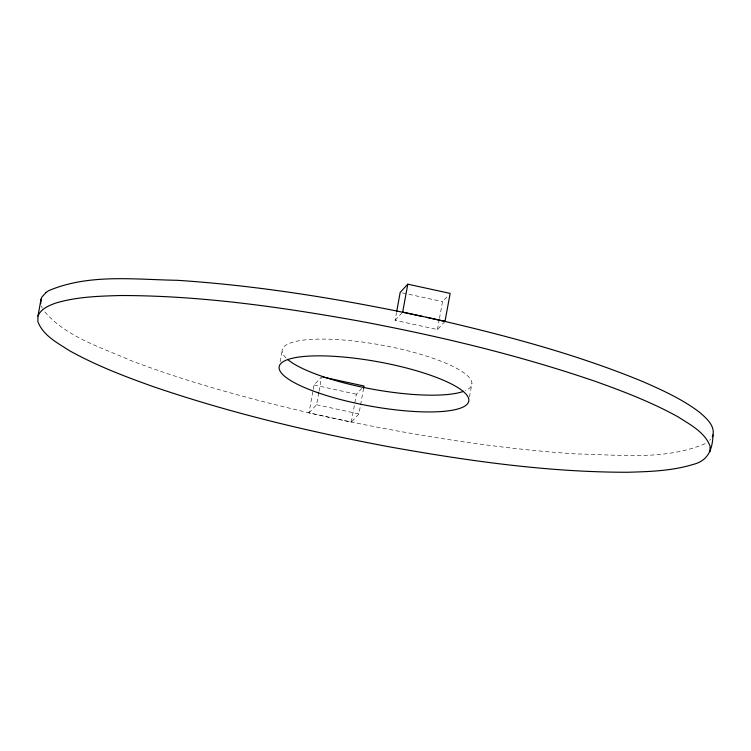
<?xml version="1.0" encoding="UTF-8"?>
<svg xmlns="http://www.w3.org/2000/svg" width="751" height="751" viewBox="0 0 751 751"><rect width="100%" height="100%" fill="white"/><g stroke="black" fill="none" stroke-linecap="round" stroke-linejoin="round"><path stroke-width="0.56" stroke-dasharray="3.75 2.82" d="M280.104 361.851L282.141 350.679M363.615 388.248L358.94 413.951L351.308 422.156L308.961 412.919L313.026 390.576M313.223 389.459L314.04 384.991L320.912 377.603M308.961 412.919L316.593 404.714L318.828 392.426M319.034 391.309L321.672 376.777M351.308 422.156L356.387 394.219L361.729 388.474M444.986 321.447L437.448 329.548L395.101 320.311L396.519 312.491M437.448 329.548L439.279 319.494M439.485 318.377L442.527 301.611L447.868 295.866M469.469 396.988L471.91 383.583M710.624 439.251L709.686 440.264M395.101 320.311L402.639 312.209M331.36 417.8L351.412 422.053C425.761 437.195 500.936 448.985 576.693 453.961C619.284 454.655 664.982 460.738 705.245 443.616A183.939 42.938 10.3 0 0 707.038 442.452M402.47 292.881L442.527 301.611M314.04 384.991L356.387 394.219M316.593 404.714L358.94 413.951M328.919 417.274L309.055 412.815C248.656 398.753 188.623 382.456 130.58 360.461C99.986 346.793 64.229 336.467 42.638 309.252M41.474 305.948L42.253 308.154M286 357.974A96.353 22.492 10.3 0 1 381.161 345.019A96.353 22.492 10.3 0 1 465.367 390.623"/><path stroke-width="1.13" d="M41.014 299.33L37.963 316.087L37.86 321.653C43.182 335.659 57.611 342.982 69.477 350.689C95.846 365.352 124.075 376.223 152.434 386.343C229.346 412.731 308.642 431.628 388.492 446.676C467.272 460.776 546.972 472.219 627.16 472.266C649.258 471.666 671.732 470.98 693.032 464.475C708.127 460.823 712.464 449.52 713.037 434.932M709.986 451.698L710.089 446.132C704.767 432.125 690.347 424.803 678.472 417.096C652.112 402.433 623.874 391.562 595.524 381.442C518.603 355.054 439.307 336.157 359.457 321.109C280.677 307.009 200.977 295.565 120.789 295.519C98.7 296.119 76.227 296.805 54.926 303.31C48.299 305.929 40.817 308.98 37.963 316.087M40.695 303.751L41.164 298.851A183.939 42.938 10.3 0 1 42.253 296.598L46.046 292.524M363.615 388.248L364.019 386.014L322.817 377.03M396.725 311.374L400.18 292.383L407.812 284.178L450.159 293.406L444.986 321.447L426.352 317.26M46.064 292.505A183.939 42.938 10.3 0 1 48.815 290.618C89.097 273.542 134.767 279.597 177.349 280.301C253.115 285.277 328.29 297.067 402.639 312.209L407.812 284.178M402.639 312.209L422.682 316.462M402.733 312.106L445.08 321.344M444.986 321.447C512.407 337.265 579.584 355.42 643.673 381.959C663.114 390.501 682.659 399.448 699.66 412.355C706.222 418.129 715.187 425.582 712.877 435.411A183.939 42.938 10.3 0 1 712.267 436.838M463.602 391.327A96.353 22.492 10.3 0 1 373.031 389.271A96.353 22.492 10.3 0 1 287.483 359.335M318.508 392.914A96.353 22.492 10.3 0 0 468.389 402.386A96.353 22.492 10.3 0 0 335.04 356.387A96.353 22.492 10.3 0 0 318.508 392.914"/></g></svg>
